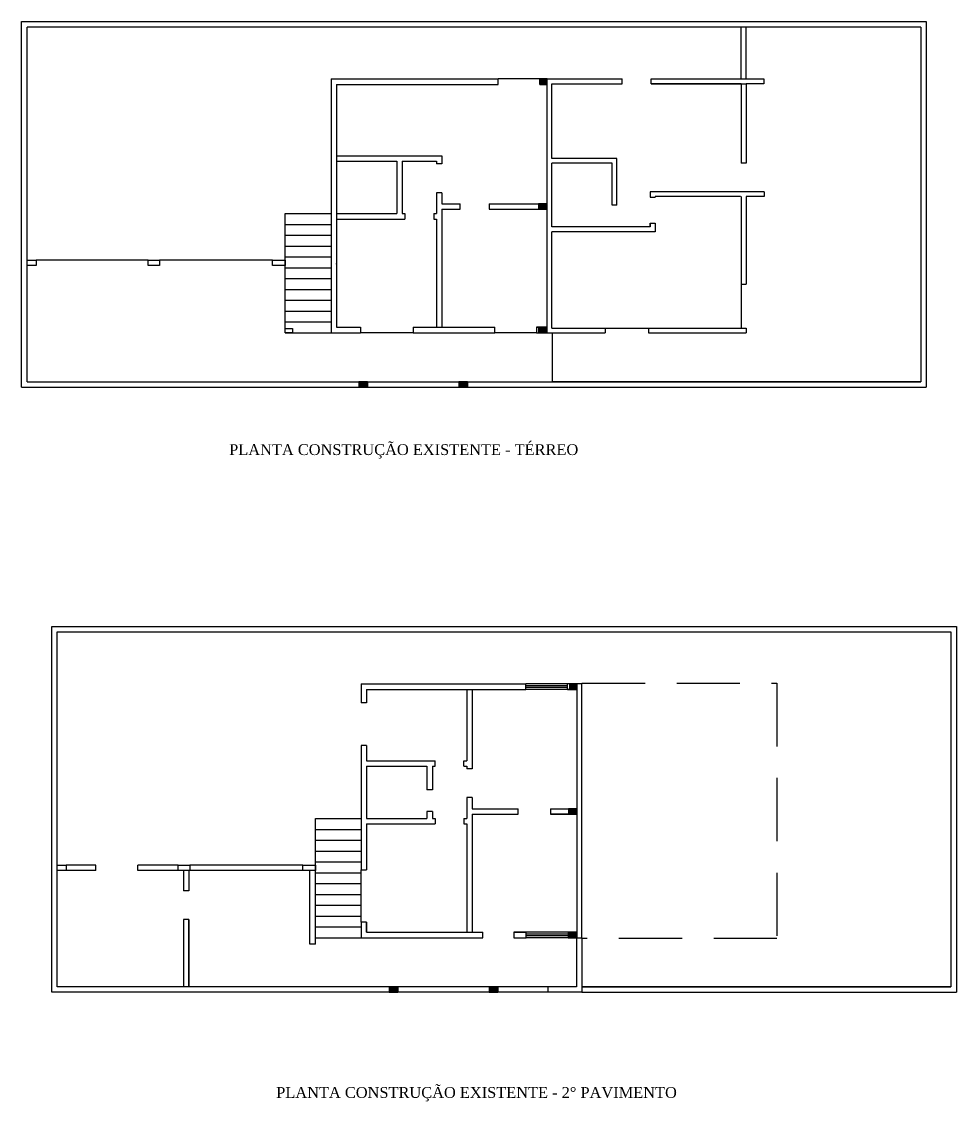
# Model space of a CAD drawing. Extents: x 130 to 509, y 87 to 225.
# Drawn here: x 239.6 to 265.49, y 129.42 to 159.34 of the extents above; entities that cross this region are included whole.
import ezdxf

# ---------------------------------------------------------------- set-up
doc = ezdxf.new("R2010")
doc.units = 0
doc.header["$LTSCALE"] = 7
doc.linetypes.add('HIDDEN', pattern=[0.375, 0.25, -0.125])
doc.layers.get('0').update_dxf_attribs({"linetype": 'CONTINUOUS'})
for name, color, linetype in [('01T', 7, 'HIDDEN'), ('02', 2, 'CONTINUOUS'), ('03', 3, 'CONTINUOUS'), ('04', 4, 'CONTINUOUS'), ('06', 6, 'CONTINUOUS'), ('40', 4, 'CONTINUOUS'), ('COTAS', 7, 'CONTINUOUS'), ('TEXTO', 3, 'CONTINUOUS')]:
    doc.layers.add(name, color=color, linetype=linetype)
doc.styles.add('TIMES', font='times.ttf')

# ---------------------------------------------------------------- blocks, each defined once
blk = doc.blocks.new('_DOTSMALL')
at = {"color": 0, "linetype": 'ByBlock', "const_width": 0.5}
blk.add_lwpolyline([(-0.0625, 0, 1), (0.0625, 0, 1)], format="xyb", close=True, dxfattribs=at)

msp = doc.modelspace()

# ---------------------------------------------------------------- hatches: boundary and pattern name
at = {"layer": '04'}
for points in [[(254.151, 154.288), (253.911, 154.288), (253.911, 154.138), (254.151, 154.138)], [(254.151, 150.868), (253.911, 150.868), (253.911, 150.718), (254.151, 150.718)], [(249.181, 149.358), (248.941, 149.358), (248.941, 149.208), (249.181, 149.208)], [(251.951, 149.358), (251.711, 149.358), (251.711, 149.208), (251.951, 149.208)]]:
    msp.add_hatch(color=256, dxfattribs=at).paths.add_polyline_path(points)
at = {"layer": '40'}
msp.add_hatch(color=256, dxfattribs=at).paths.add_polyline_path([(254.151, 157.598), (254.151, 157.748), (253.951, 157.748), (253.951, 157.598)])
at = {"layer": 'COTAS'}
for points in [[(254.986, 140.838), (254.986, 140.988), (254.786, 140.988), (254.786, 140.838)], [(254.986, 137.528), (254.746, 137.528), (254.746, 137.378), (254.986, 137.378)], [(254.986, 134.108), (254.746, 134.108), (254.746, 133.958), (254.986, 133.958)], [(250.016, 132.598), (249.776, 132.598), (249.776, 132.448), (250.016, 132.448)], [(252.786, 132.598), (252.546, 132.598), (252.546, 132.448), (252.786, 132.448)]]:
    msp.add_hatch(color=256, dxfattribs=at).paths.add_polyline_path(points)

# ---------------------------------------------------------------- linework, layer by layer
at = {"layer": '01T'}
for p, q in [((246.901, 154.018), (248.171, 154.018)), ((246.901, 150.718), (246.901, 152.578)), ((246.901, 152.218), (248.171, 152.218)), ((246.901, 151.918), (248.171, 151.918)), ((246.901, 151.618), (248.171, 151.618)), ((246.901, 151.318), (248.171, 151.318)), ((246.901, 151.018), (248.171, 151.018)), ((246.901, 150.718), (248.171, 150.718)), ((255.116, 141.008), (260.516, 141.008)), ((260.516, 141.008), (260.516, 133.938)), ((260.516, 133.938), (255.116, 133.938))]:
    msp.add_line(p, q, dxfattribs=at)
at = {"layer": '02'}
for p, q in [((253.951, 157.748), (252.801, 157.748)), ((246.901, 154.018), (248.171, 154.018)), ((246.901, 152.518), (246.901, 154.018)), ((246.901, 153.718), (248.171, 153.718)), ((246.901, 153.418), (248.171, 153.418)), ((246.901, 153.118), (248.171, 153.118)), ((243.101, 152.728), (240.001, 152.728)), ((246.551, 152.728), (243.421, 152.728)), ((246.901, 152.818), (248.171, 152.818)), ((246.901, 150.833), (246.901, 152.533)), ((246.901, 152.518), (248.171, 152.518)), ((259.531, 152.068), (259.531, 150.848)), ((255.761, 150.848), (256.961, 150.848)), ((250.441, 150.718), (248.981, 150.718)), ((253.861, 150.718), (252.701, 150.718)), ((254.301, 149.358), (254.301, 150.718)), ((254.716, 140.988), (253.566, 140.988)), ((254.716, 140.938), (253.566, 140.938)), ((254.716, 140.838), (253.566, 140.838)), ((247.736, 137.258), (249.006, 137.258)), ((247.736, 137.258), (249.006, 137.258)), ((247.736, 135.758), (247.736, 137.258)), ((247.736, 136.958), (249.006, 136.958)), ((247.736, 136.658), (249.006, 136.658)), ((247.736, 136.358), (249.006, 136.358)), ((247.736, 136.058), (249.006, 136.058)), ((249.006, 134.388), (249.006, 135.838)), ((249.006, 135.838), (249.156, 135.838)), ((247.736, 135.758), (249.006, 135.758)), ((247.736, 135.458), (249.006, 135.458)), ((247.736, 135.158), (249.006, 135.158)), ((247.736, 134.858), (249.006, 134.858)), ((247.736, 134.558), (249.006, 134.558)), ((249.156, 134.388), (249.006, 134.388)), ((249.156, 134.108), (249.156, 134.388)), ((247.736, 134.258), (249.006, 134.258)), ((253.576, 134.108), (253.236, 134.108)), ((254.736, 134.108), (253.576, 134.108)), ((247.736, 133.958), (249.006, 133.958)), ((254.736, 133.958), (253.576, 133.958))]:
    msp.add_line(p, q, dxfattribs=at)
at = {"layer": '03'}
for p, q in [((254.716, 140.938), (253.566, 140.938)), ((254.716, 140.888), (253.566, 140.888)), ((254.736, 134.058), (253.576, 134.058)), ((254.736, 134.008), (253.576, 134.008))]:
    msp.add_line(p, q, dxfattribs=at)
at = {"layer": '04'}
for p, q in [((259.531, 157.748), (259.531, 159.188)), ((259.661, 157.748), (259.661, 159.188)), ((253.951, 157.598), (253.951, 157.748)), ((249.181, 149.358), (249.181, 149.208)), ((251.951, 149.358), (251.951, 149.208)), ((254.966, 133.958), (254.966, 132.598)), ((255.116, 133.958), (255.116, 132.598)), ((255.116, 133.958), (255.116, 132.448)), ((254.966, 132.598), (254.176, 132.598)), ((255.116, 132.448), (254.176, 132.448))]:
    msp.add_line(p, q, dxfattribs=at)
for points in [[(254.151, 154.288), (253.911, 154.288), (253.911, 154.138), (254.151, 154.138)], [(254.151, 150.868), (253.911, 150.868), (253.911, 150.718), (254.151, 150.718)], [(249.181, 149.358), (248.941, 149.358), (248.941, 149.208), (249.181, 149.208)], [(251.951, 149.358), (251.711, 149.358), (251.711, 149.208), (251.951, 149.208)]]:
    msp.add_lwpolyline(points, close=True, dxfattribs=at)
at = {"layer": '06'}
for p, q in [((239.601, 149.208), (239.601, 159.338)), ((239.601, 159.338), (264.651, 159.338)), ((239.751, 149.358), (239.751, 159.188)), ((264.501, 159.188), (239.751, 159.188)), ((264.501, 159.188), (264.501, 149.358)), ((264.651, 159.338), (264.651, 149.208)), ((248.171, 157.748), (248.171, 150.718)), ((248.171, 157.748), (252.801, 157.748)), ((252.801, 157.598), (252.801, 157.748)), ((253.951, 157.748), (256.231, 157.748)), ((256.231, 157.618), (256.231, 157.748)), ((257.031, 157.748), (259.661, 157.748)), ((257.031, 157.618), (257.031, 157.748)), ((259.661, 157.748), (260.151, 157.748)), ((260.151, 157.748), (260.151, 157.618)), ((248.321, 157.598), (248.321, 150.868)), ((248.321, 157.598), (252.801, 157.598)), ((248.321, 157.598), (248.321, 155.618)), ((253.951, 157.598), (254.151, 157.598)), ((254.151, 157.598), (253.951, 157.598)), ((254.151, 150.868), (254.151, 157.598)), ((254.281, 157.618), (256.231, 157.618)), ((254.281, 155.548), (254.281, 157.618)), ((257.031, 157.618), (259.661, 157.618)), ((259.531, 157.618), (257.031, 157.618)), ((259.531, 157.618), (259.531, 155.418)), ((260.151, 157.618), (259.661, 157.618)), ((259.661, 157.618), (259.661, 155.418)), ((248.321, 155.618), (251.241, 155.618)), ((251.241, 155.618), (251.241, 155.398)), ((251.241, 155.618), (251.241, 155.398)), ((248.321, 155.468), (249.991, 155.468)), ((249.991, 155.468), (249.991, 154.018)), ((250.141, 155.468), (250.141, 154.018)), ((250.141, 155.468), (251.091, 155.468)), ((251.091, 155.468), (251.091, 155.398)), ((251.241, 155.398), (251.091, 155.398)), ((256.081, 155.548), (254.281, 155.548)), ((254.281, 153.648), (254.281, 155.418)), ((255.951, 155.418), (254.281, 155.418)), ((255.951, 154.248), (255.951, 155.418)), ((256.081, 154.248), (256.081, 155.548)), ((259.661, 155.418), (259.531, 155.418)), ((251.091, 154.598), (251.091, 154.018)), ((251.241, 154.598), (251.091, 154.598)), ((251.241, 154.598), (251.241, 154.288)), ((260.161, 154.618), (257.011, 154.618)), ((257.011, 154.618), (257.011, 154.478)), ((257.011, 154.478), (257.141, 154.478)), ((259.511, 154.488), (257.141, 154.488)), ((257.141, 154.488), (257.141, 154.478)), ((259.531, 154.488), (259.531, 152.068)), ((259.661, 154.488), (259.661, 152.068)), ((260.161, 154.488), (259.661, 154.488)), ((260.161, 154.618), (260.161, 154.488)), ((260.161, 154.618), (260.161, 154.618)), ((251.241, 154.288), (251.741, 154.288)), ((251.241, 154.138), (251.741, 154.138)), ((251.241, 154.138), (251.241, 150.868)), ((251.741, 154.138), (251.741, 154.288)), ((252.551, 154.288), (252.551, 154.138)), ((252.551, 154.288), (254.151, 154.288)), ((252.551, 154.138), (254.151, 154.138)), ((256.081, 154.248), (255.951, 154.248)), ((248.321, 154.018), (249.991, 154.018)), ((248.321, 153.868), (250.216, 153.868)), ((250.141, 154.018), (250.216, 154.018)), ((250.216, 154.018), (250.216, 153.868)), ((250.216, 154.018), (250.216, 153.868)), ((251.016, 154.018), (251.091, 154.018)), ((251.016, 154.018), (251.016, 153.868)), ((251.016, 154.018), (251.016, 153.868)), ((251.016, 153.868), (251.091, 153.868)), ((251.091, 153.868), (251.091, 150.868)), ((255.951, 153.648), (254.281, 153.648)), ((254.281, 150.848), (254.281, 153.518)), ((255.951, 153.518), (254.281, 153.518)), ((256.081, 153.648), (255.951, 153.648)), ((257.141, 153.518), (255.951, 153.518)), ((257.011, 153.648), (256.081, 153.648)), ((257.011, 153.758), (257.011, 153.648)), ((257.011, 153.758), (257.141, 153.758)), ((257.011, 153.648), (257.011, 153.758)), ((257.141, 153.758), (257.141, 153.518)), ((239.751, 152.728), (240.001, 152.728)), ((240.001, 152.578), (239.751, 152.578)), ((240.001, 152.728), (240.001, 152.578)), ((243.101, 152.728), (243.421, 152.728)), ((243.101, 152.728), (243.421, 152.728)), ((243.101, 152.578), (243.101, 152.728)), ((243.421, 152.578), (243.101, 152.578)), ((243.421, 152.728), (243.421, 152.578)), ((246.551, 152.728), (246.901, 152.728)), ((246.551, 152.578), (246.551, 152.728)), ((246.901, 152.578), (246.551, 152.578)), ((246.901, 152.728), (246.901, 152.578)), ((259.531, 152.068), (259.661, 152.068)), ((246.901, 150.833), (247.101, 150.833)), ((246.901, 150.718), (246.901, 150.833)), ((247.101, 150.833), (247.101, 150.718)), ((248.321, 150.868), (248.981, 150.868)), ((248.981, 150.868), (248.981, 150.718)), ((250.441, 150.868), (252.701, 150.868)), ((250.441, 150.868), (250.441, 150.718)), ((252.701, 150.718), (252.701, 150.868)), ((253.861, 150.868), (254.151, 150.868)), ((253.861, 150.868), (253.861, 150.718)), ((254.151, 150.868), (253.861, 150.868)), ((254.281, 150.848), (255.761, 150.848)), ((255.761, 150.848), (255.761, 150.718)), ((256.961, 150.848), (259.661, 150.848)), ((256.961, 150.848), (256.961, 150.718)), ((259.661, 150.848), (259.661, 150.718)), ((247.101, 150.718), (246.901, 150.718)), ((248.171, 150.718), (248.981, 150.718)), ((250.441, 150.718), (252.701, 150.718)), ((252.701, 150.718), (252.701, 150.718)), ((253.861, 150.718), (255.761, 150.718)), ((256.961, 150.718), (259.661, 150.718)), ((239.751, 149.358), (264.501, 149.358)), ((264.501, 149.358), (254.301, 149.358)), ((239.601, 149.208), (264.651, 149.208)), ((240.436, 132.448), (240.436, 142.578)), ((240.436, 142.578), (265.486, 142.578)), ((240.586, 132.598), (240.586, 142.428)), ((240.586, 142.428), (265.336, 142.428)), ((265.336, 142.428), (265.336, 132.598)), ((265.486, 142.578), (265.486, 132.448)), ((249.006, 140.988), (249.006, 140.468)), ((249.006, 140.988), (253.566, 140.988)), ((253.566, 140.838), (253.566, 140.988)), ((254.716, 140.838), (254.716, 140.988)), ((255.116, 140.988), (254.716, 140.988)), ((254.786, 140.838), (254.786, 140.988)), ((255.116, 133.958), (255.116, 140.988)), ((249.156, 140.838), (249.156, 140.468)), ((249.156, 140.838), (249.156, 140.468)), ((249.156, 140.838), (253.566, 140.838)), ((251.926, 140.838), (251.926, 138.858)), ((252.076, 140.838), (252.076, 138.638)), ((254.716, 140.838), (254.986, 140.838)), ((254.986, 140.838), (254.716, 140.838)), ((254.786, 140.838), (254.986, 140.838)), ((254.986, 140.838), (254.786, 140.838)), ((254.986, 134.108), (254.986, 140.838)), ((249.156, 140.468), (249.006, 140.468)), ((249.156, 139.278), (249.006, 139.278)), ((249.006, 139.278), (249.006, 135.838)), ((249.156, 139.278), (249.156, 138.858)), ((249.156, 138.858), (251.051, 138.858)), ((251.051, 138.708), (251.051, 138.858)), ((251.851, 138.708), (251.851, 138.858)), ((251.851, 138.858), (251.926, 138.858)), ((252.076, 138.858), (252.076, 138.638)), ((249.156, 138.708), (250.826, 138.708)), ((249.156, 138.708), (249.156, 137.258)), ((250.826, 138.708), (250.826, 138.057)), ((250.976, 138.708), (251.051, 138.708)), ((250.976, 138.708), (250.976, 138.057)), ((251.851, 138.708), (251.926, 138.708)), ((251.926, 138.708), (251.926, 138.638)), ((252.076, 138.638), (251.926, 138.638)), ((250.976, 138.057), (250.826, 138.057)), ((251.926, 137.838), (251.926, 137.258)), ((252.076, 137.838), (251.926, 137.838)), ((252.076, 137.838), (252.076, 137.528)), ((250.976, 137.457), (250.826, 137.457)), ((250.826, 137.457), (250.826, 137.258)), ((250.976, 137.457), (250.976, 137.258)), ((252.076, 137.528), (253.356, 137.528)), ((252.076, 137.378), (252.076, 134.108)), ((252.076, 137.378), (253.356, 137.378)), ((253.356, 137.378), (253.356, 137.528)), ((254.246, 137.528), (254.986, 137.528)), ((254.246, 137.528), (254.246, 137.378)), ((254.246, 137.378), (254.986, 137.378)), ((254.986, 137.378), (254.246, 137.378)), ((249.156, 137.258), (250.826, 137.258)), ((249.156, 137.108), (251.051, 137.108)), ((249.156, 137.108), (249.156, 135.838)), ((250.976, 137.258), (251.051, 137.258)), ((251.051, 137.258), (251.051, 137.108)), ((251.051, 137.258), (251.051, 137.108)), ((251.851, 137.258), (251.926, 137.258)), ((251.851, 137.258), (251.851, 137.108)), ((251.851, 137.258), (251.851, 137.108)), ((251.851, 137.108), (251.926, 137.108)), ((251.926, 137.108), (251.926, 134.108)), ((241.656, 135.968), (240.836, 135.968)), ((241.656, 135.818), (241.656, 135.968)), ((243.936, 135.968), (242.816, 135.968)), ((242.816, 135.818), (242.816, 135.968)), ((247.386, 135.968), (244.256, 135.968)), ((241.656, 135.818), (240.836, 135.818)), ((243.936, 135.818), (242.816, 135.818)), ((243.936, 135.818), (242.816, 135.818)), ((244.086, 135.818), (244.086, 135.258)), ((247.736, 135.818), (244.236, 135.818)), ((244.236, 135.818), (244.236, 135.258)), ((247.386, 135.818), (244.256, 135.818)), ((247.586, 133.778), (247.586, 135.818)), ((247.736, 133.778), (247.736, 135.818)), ((244.236, 135.258), (244.086, 135.258)), ((244.236, 134.458), (244.086, 134.458)), ((244.086, 134.458), (244.086, 132.598)), ((244.236, 132.598), (244.236, 134.458)), ((244.236, 134.458), (244.236, 132.598)), ((249.006, 134.388), (249.006, 133.958)), ((249.156, 134.388), (249.156, 134.108)), ((249.156, 134.108), (252.376, 134.108)), ((252.376, 133.958), (252.376, 134.108)), ((253.236, 134.108), (253.236, 133.958)), ((253.236, 134.108), (253.576, 134.108)), ((253.576, 133.958), (253.576, 134.108)), ((254.736, 134.108), (254.986, 134.108)), ((254.736, 134.108), (254.736, 133.958)), ((254.986, 134.108), (254.736, 134.108)), ((247.736, 133.778), (247.586, 133.778)), ((249.006, 133.958), (252.376, 133.958)), ((253.236, 133.958), (253.576, 133.958)), ((253.576, 133.958), (253.576, 133.958)), ((254.736, 133.958), (255.116, 133.958)), ((254.176, 132.598), (240.586, 132.598)), ((250.016, 132.598), (250.016, 132.448)), ((252.786, 132.598), (252.786, 132.448)), ((254.176, 132.598), (254.176, 132.448)), ((255.116, 132.598), (265.336, 132.598)), ((265.336, 132.598), (255.136, 132.598)), ((254.176, 132.448), (240.436, 132.448)), ((255.116, 132.448), (265.486, 132.448))]:
    msp.add_line(p, q, dxfattribs=at)
at = {"layer": '06', "color": 1}
for p, q in [((240.586, 135.968), (240.836, 135.968)), ((240.836, 135.968), (240.836, 135.818)), ((243.936, 135.968), (244.256, 135.968)), ((243.936, 135.968), (244.256, 135.968)), ((243.936, 135.818), (243.936, 135.968)), ((244.256, 135.968), (244.256, 135.818)), ((247.386, 135.968), (247.736, 135.968)), ((247.386, 135.818), (247.386, 135.968)), ((247.736, 135.968), (247.736, 135.818)), ((240.836, 135.818), (240.586, 135.818)), ((244.256, 135.818), (243.936, 135.818)), ((247.736, 135.818), (247.386, 135.818))]:
    msp.add_line(p, q, dxfattribs=at)
at = {"layer": '06'}
for points in [[(254.151, 157.748), (253.951, 157.748), (253.951, 157.598), (254.151, 157.598)], [(250.016, 132.598), (249.776, 132.598), (249.776, 132.448), (250.016, 132.448)], [(252.786, 132.598), (252.546, 132.598), (252.546, 132.448), (252.786, 132.448)]]:
    msp.add_lwpolyline(points, close=True, dxfattribs=at)
at = {"layer": 'COTAS'}
for points in [[(254.986, 140.988), (254.786, 140.988), (254.786, 140.838), (254.986, 140.838)], [(254.986, 137.528), (254.746, 137.528), (254.746, 137.378), (254.986, 137.378)], [(254.986, 134.108), (254.746, 134.108), (254.746, 133.958), (254.986, 133.958)]]:
    msp.add_lwpolyline(points, close=True, dxfattribs=at)

# ---------------------------------------------------------------- block references
at = {"layer": '02', "color": 0, "xscale": 0.07, "yscale": 0.07, "zscale": 0.07, "rotation": 180}
msp.add_blockref('_DOTSMALL', (248.321, 152.628), dxfattribs=at)

# ---------------------------------------------------------------- texts
at = {"layer": 'TEXTO', "style": 'TIMES'}
for s, p in [('PLANTA CONSTRUÇÃO EXISTENTE - TÉRREO', (245.349, 147.33)), ('PLANTA CONSTRUÇÃO EXISTENTE - 2° PAVIMENTO', (246.652, 129.519))]:
    msp.add_text(s, height=0.3, dxfattribs=at).set_placement(p)

doc.saveas('drawing.dxf')
